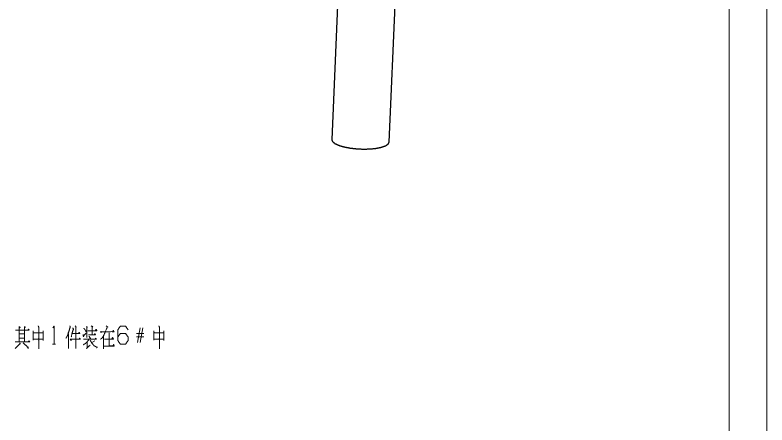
# Model space of a CAD drawing. Header units: millimetres. Extents: x 0 to 420, y 0 to 297.
# Drawn here: x 320.7 to 420, y 55.6 to 109.7 of the extents above; entities that cross this region are included whole.
import ezdxf

# ---------------------------------------------------------------- set-up
doc = ezdxf.new("R2010")
doc.units = ezdxf.units.MM
doc.layers.add('101', color=7, linetype='Continuous', true_color=0xffffff)

msp = doc.modelspace()

# ---------------------------------------------------------------- linework, layer by layer
at = {"layer": '101', "color": 133, "linetype": 'Continuous', "lineweight": 18}
for p, q in [((420, 0), (420, 297)), ((415, 5), (415, 292))]:
    msp.add_line(p, q, dxfattribs=at)
at = {"layer": '101', "color": 92, "linetype": 'Continuous', "lineweight": 25}
for p, q in [((366.632, 187.473), (362.521, 93.231)), ((370.114, 92.899), (374.201, 186.594))]:
    msp.add_line(p, q, dxfattribs=at)
at = {"layer": '101', "color": 72, "linetype": 'Continuous', "lineweight": 18}
for p, q in [((327.76, 67.62), (327.76, 65.645)), ((337.732, 67.645), (336.724, 67.645)), ((336.883, 66.445), (337.219, 68.37)), ((337.573, 68.37), (337.237, 66.445)), ((331.238, 66.67), (330.867, 66.445)), ((337.732, 67.17), (336.724, 67.17)), ((325.642, 66.22), (326.067, 66.22))]:
    msp.add_line(p, q, dxfattribs=at)
at = {"layer": '101', "color": 92, "linetype": 'Continuous', "lineweight": 25}
msp.add_open_spline([(362.521, 93.23), (362.62, 92.965), (362.934, 92.706), (363.445, 92.467), (364.122, 92.263), (364.927, 92.106), (365.813, 92.004), (366.728, 91.965), (367.619, 91.989), (368.435, 92.075), (369.128, 92.219), (369.657, 92.413), (369.992, 92.644), (370.114, 92.899)], degree=1, knots=[0, 0, 0.034271, 0.083561, 0.151764, 0.237387, 0.336661, 0.444577, 0.555449, 0.663363, 0.762636, 0.848254, 0.91645, 0.965735, 1, 1], dxfattribs=at)
at = {"layer": '101', "color": 72, "linetype": 'Continuous', "lineweight": 18}
for points, knots in [([(321.248, 68.545), (321.372, 68.445), (321.266, 68.345), (321.266, 68.545), (321.266, 66.545), (321.266, 68.07), (320.754, 68.07), (322.574, 68.07), (321.955, 68.07), (321.955, 68.52), (321.955, 66.545), (321.955, 67.595), (321.248, 67.595), (321.248, 67.02), (321.955, 67.02), (321.955, 66.545), (320.718, 66.545), (322.627, 66.545), (322.539, 66.67), (322.45, 66.545)], [0, 0, 0.009716, 0.018618, 0.030834, 0.152987, 0.246128, 0.277435, 0.388627, 0.426411, 0.453896, 0.574522, 0.638652, 0.681833, 0.716951, 0.760132, 0.789143, 0.864711, 0.9813, 0.99065, 1, 1]), ([(321.973, 68.395), (322.062, 68.47), (321.955, 68.545)], [0, 0, 0.471557, 1, 1]), ([(323.755, 68.645), (323.843, 68.42), (323.825, 68.47), (323.825, 65.62), (323.825, 66.895), (323.154, 66.895), (324.426, 66.895), (324.426, 66.695), (324.426, 67.97), (324.426, 67.72), (323.118, 67.72), (323.118, 67.97), (323.118, 66.77)], [0, 0, 0.022286, 0.027174, 0.289921, 0.407465, 0.469385, 0.586709, 0.605147, 0.722692, 0.74574, 0.866322, 0.88937, 1, 1]), ([(325.713, 68.395), (325.854, 68.595), (325.854, 66.22)], [0, 0, 0.093486, 1, 1]), ([(327.954, 68.645), (327.99, 68.47), (327.742, 67.695), (327.654, 67.395), (327.548, 67.22), (327.424, 66.995)], [0, 0, 0.101083, 0.561692, 0.738766, 0.854618, 1, 1]), ([(328.644, 68.645), (328.785, 68.47), (328.714, 68.545), (328.714, 65.645)], [0, 0, 0.069695, 0.101624, 1, 1]), ([(330.142, 68.57), (330.266, 68.47), (330.178, 68.545), (330.178, 67.12)], [0, 0, 0.093583, 0.161763, 1, 1]), ([(330.779, 68.62), (330.973, 68.52), (330.902, 68.545), (330.902, 67.47), (330.425, 67.47), (331.344, 67.47), (331.238, 67.595), (331.15, 67.445)], [0, 0, 0.07046, 0.094626, 0.44107, 0.594865, 0.891065, 0.943895, 1, 1]), ([(332.755, 68.62), (332.967, 68.47), (332.896, 68.52), (332.436, 67.395), (332.26, 67.12), (332.171, 66.995), (331.977, 66.87)], [0, 0, 0.114304, 0.152403, 0.687105, 0.830943, 0.898298, 1, 1]), ([(334.289, 67.17), (334.607, 67.645), (335.296, 67.645), (335.632, 67.17), (335.632, 66.695), (335.296, 66.22), (334.607, 66.22), (334.289, 66.695), (334.289, 68.12), (334.607, 68.595), (335.296, 68.595), (335.632, 68.12)], [0, 0, 0.076962, 0.169762, 0.248074, 0.312018, 0.39033, 0.48313, 0.560092, 0.751926, 0.828889, 0.921689, 1, 1]), ([(339.69, 68.645), (339.778, 68.42), (339.761, 68.47), (339.761, 65.62), (339.761, 66.895), (339.089, 66.895), (340.362, 66.895), (340.362, 66.695), (340.362, 67.97), (340.362, 67.72), (339.054, 67.72), (339.054, 67.97), (339.054, 66.77)], [0, 0, 0.022286, 0.027175, 0.289922, 0.407466, 0.469387, 0.586709, 0.605147, 0.722691, 0.745739, 0.866322, 0.88937, 1, 1]), ([(322.415, 68.07), (322.503, 68.195), (322.556, 68.07)], [0, 0, 0.529932, 1, 1]), ([(328.325, 68.395), (328.449, 68.12), (328.378, 68.22), (328.131, 67.17)], [0, 0, 0.200665, 0.282156, 1, 1]), ([(328.255, 67.645), (329.244, 67.645), (329.174, 67.82), (329.085, 67.645)], [0, 0, 0.720068, 0.85738, 1, 1]), ([(329.683, 67.495), (329.753, 67.17), (329.736, 67.27), (330.107, 67.72)], [0, 0, 0.326892, 0.426697, 1, 1]), ([(329.771, 68.345), (330.072, 67.97), (330.072, 68.045), (330.036, 67.845)], [0, 0, 0.633412, 0.732278, 1, 1]), ([(330.319, 67.995), (331.521, 67.995), (331.415, 68.17), (331.327, 68.07)], [0, 0, 0.780464, 0.913342, 1, 1]), ([(332.136, 67.87), (332.048, 67.77), (331.977, 67.87), (333.762, 67.87), (333.691, 68.045), (333.585, 67.92)], [0, 0, 0.055749, 0.106908, 0.852671, 0.931522, 1, 1]), ([(332.383, 67.395), (332.383, 65.62), (332.383, 65.97), (333.797, 65.97), (333.727, 66.17), (333.621, 65.995), (333.126, 65.995), (333.126, 67.695), (333.126, 66.895), (332.507, 66.895), (333.691, 66.895), (333.603, 67.095), (333.479, 66.945)], [0, 0, 0.193637, 0.231819, 0.386076, 0.409217, 0.431541, 0.48553, 0.670986, 0.758259, 0.825747, 0.954935, 0.978788, 1, 1]), ([(328.131, 66.87), (328.096, 66.695), (328.007, 66.87), (329.333, 66.87), (329.244, 67.02), (329.209, 66.895)], [0, 0, 0.089078, 0.186894, 0.848318, 0.935183, 1, 1]), ([(330.443, 66.795), (330.16, 66.47), (330.019, 66.32), (329.683, 66.12)], [0, 0, 0.419142, 0.619706, 1, 1]), ([(329.736, 66.87), (331.45, 66.87), (331.362, 66.995), (331.273, 66.895)], [0, 0, 0.856806, 0.933309, 1, 1]), ([(330.248, 66.545), (330.248, 65.82), (330.142, 65.645), (330.62, 66.095)], [0, 0, 0.457247, 0.586306, 1, 1]), ([(330.478, 67.295), (330.62, 66.995), (330.655, 67.045), (330.655, 66.895)], [0, 0, 0.610909, 0.723701, 1, 1]), ([(330.62, 66.745), (330.867, 66.345), (331.167, 65.995), (331.521, 65.82), (331.592, 65.845), (331.45, 65.72)], [0, 0, 0.295853, 0.586005, 0.834118, 0.881284, 1, 1]), ([(321.337, 66.395), (321.408, 66.27), (321.39, 66.32), (320.718, 65.645)], [0, 0, 0.124997, 0.171159, 1, 1]), ([(321.796, 66.395), (322.45, 65.745), (322.45, 65.87), (322.415, 65.645)], [0, 0, 0.723288, 0.821338, 1, 1])]:
    msp.add_open_spline(points, degree=1, knots=knots, dxfattribs=at)

doc.saveas('drawing.dxf')
